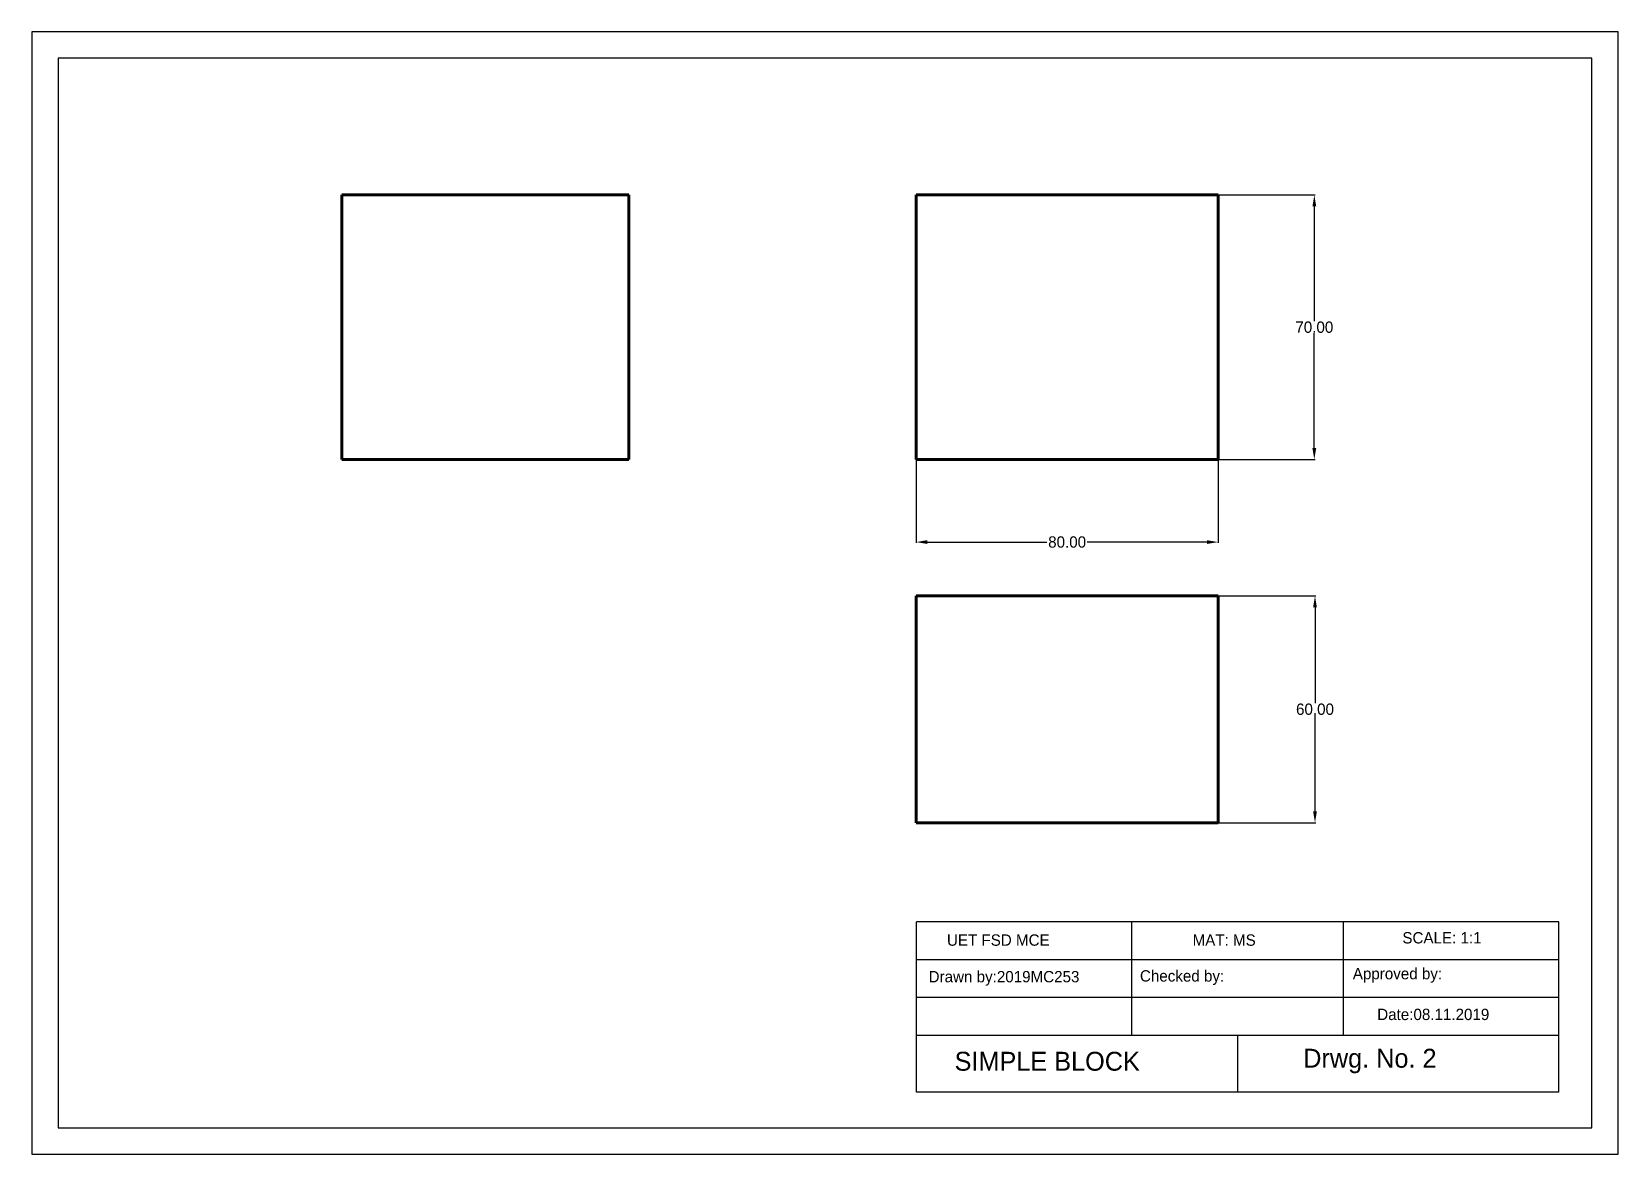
# Model space of a CAD drawing. Header units: millimetres. Extents: x 19 to 439, y 22 to 319.
import ezdxf

# ---------------------------------------------------------------- set-up
doc = ezdxf.new("R2010")
doc.units = ezdxf.units.MM
doc.header["$MEASUREMENT"] = 0
doc.dimstyles.get("Standard").update_dxf_attribs({"dimtxt": 0.18, "dimasz": 0.18, "dimexe": 0.18, "dimexo": 0.0625, "dimgap": 0.09, "dimtad": 0, "dimtih": 1, "dimtoh": 1, "dimdec": 4, "dimzin": 0, "dimdsep": 46, "dimtxsty": 'Standard', "dimcen": 0.09, "dimadec": 0, "dimazin": 0, "dimtfac": 1, "dimtdec": 4, "dimtofl": 0, "dimtmove": 0, "dimatfit": 3, "dimfxl": 1, "dimtolj": 1, "dimtzin": 0, "dimarcsym": 0})

# ---------------------------------------------------------------- blocks, each defined once
blk = doc.blocks.new('*D1')
at = {"color": 0, "lineweight": -2, "transparency": 16777216}
for p, q in [((332.85, 276.14), (358.4, 276.14)), ((358.22, 273.14), (358.22, 242.73)), ((358.22, 209.14), (358.22, 239.55)), ((332.85, 206.14), (358.4, 206.14))]:
    blk.add_line(p, q, dxfattribs=at)
at = {"color": 0, "transparency": 16777216}
for points in [[(357.72, 273.14), (358.72, 273.14), (358.22, 276.14)], [(357.72, 209.14), (358.72, 209.14), (358.22, 206.14)]]:
    blk.add_solid(points, dxfattribs=at)
at = {"layer": 'Defpoints', "color": 0, "transparency": 16777216}
for p in [(332.78, 276.14), (332.78, 206.14), (358.22, 206.14)]:
    blk.add_point(p, dxfattribs=at)
at = {"color": 0, "transparency": 16777216, "insert": (358.22, 241.14), "char_height": 3, "attachment_point": 5}
blk.add_mtext('\\A1;70.00', dxfattribs=at)
blk = doc.blocks.new('*D2')
at = {"color": 0, "lineweight": -2, "transparency": 16777216}
for p, q in [((332.85, 170.05), (358.58, 170.05)), ((358.4, 167.05), (358.4, 141.64)), ((358.4, 113.05), (358.4, 138.46)), ((332.85, 110.05), (358.58, 110.05))]:
    blk.add_line(p, q, dxfattribs=at)
at = {"color": 0, "transparency": 16777216}
for points in [[(357.9, 167.05), (358.9, 167.05), (358.4, 170.05)], [(357.9, 113.05), (358.9, 113.05), (358.4, 110.05)]]:
    blk.add_solid(points, dxfattribs=at)
at = {"layer": 'Defpoints', "color": 0, "transparency": 16777216}
for p in [(332.78, 170.05), (332.78, 110.05), (358.4, 110.05)]:
    blk.add_point(p, dxfattribs=at)
at = {"color": 0, "transparency": 16777216, "insert": (358.4, 140.05), "char_height": 3, "attachment_point": 5}
blk.add_mtext('\\A1;60.00', dxfattribs=at)
blk = doc.blocks.new('*D3')
at = {"color": 0, "lineweight": -2, "transparency": 16777216}
for p, q in [((252.78, 206.08), (252.78, 184.11)), ((332.78, 206.08), (332.78, 184.11)), ((255.78, 184.29), (287.44, 184.29)), ((329.78, 184.29), (298.12, 184.29))]:
    blk.add_line(p, q, dxfattribs=at)
at = {"color": 0, "transparency": 16777216}
for points in [[(255.78, 184.79), (255.78, 183.79), (252.78, 184.29)], [(329.78, 184.79), (329.78, 183.79), (332.78, 184.29)]]:
    blk.add_solid(points, dxfattribs=at)
at = {"layer": 'Defpoints', "color": 0, "transparency": 16777216}
for p in [(252.78, 206.14), (332.78, 206.14), (332.78, 184.29)]:
    blk.add_point(p, dxfattribs=at)
at = {"color": 0, "transparency": 16777216, "insert": (292.78, 184.29), "char_height": 3, "attachment_point": 5}
blk.add_mtext('\\A1;80.00', dxfattribs=at)

msp = doc.modelspace()

# ---------------------------------------------------------------- linework, layer by layer
at = {"linetype": 'Continuous', "lineweight": 60}
for p, q in [((100.784, 276.138), (100.784, 206.138)), ((100.784, 276.138), (176.784, 276.138)), ((176.784, 276.138), (176.784, 206.138)), ((176.784, 276.138), (176.784, 276.138)), ((252.784, 276.138), (332.784, 276.138)), ((252.784, 276.138), (252.784, 206.138)), ((332.784, 276.138), (332.784, 206.138)), ((176.784, 206.138), (100.784, 206.138)), ((252.784, 206.138), (332.784, 206.138)), ((252.784, 170.049), (332.784, 170.049)), ((252.784, 170.049), (252.784, 110.049)), ((332.784, 170.049), (332.784, 110.049)), ((252.784, 110.049), (332.784, 110.049))]:
    msp.add_line(p, q, dxfattribs=at)
for p, q in [((252.784, 206.138), (332.784, 206.138)), ((252.784, 206.138), (332.784, 206.138)), ((252.931, 38.769), (252.931, 83.769)), ((422.931, 83.769), (252.931, 83.769)), ((309.931, 53.769), (309.931, 83.769)), ((365.931, 53.769), (365.931, 83.769)), ((422.931, 38.769), (422.931, 83.769)), ((422.931, 73.769), (252.931, 73.769)), ((422.931, 63.769), (252.931, 63.769)), ((422.931, 53.769), (252.931, 53.769)), ((337.931, 38.769), (337.931, 53.769)), ((422.931, 38.769), (252.931, 38.769)), ((252.931, 38.769), (252.931, 38.769))]:
    msp.add_line(p, q)
for points in [[(18.682, 22.317), (438.682, 22.317), (438.682, 319.317), (18.682, 319.317)], [(25.682, 29.317), (431.682, 29.317), (431.682, 312.317), (25.682, 312.317)]]:
    msp.add_lwpolyline(points, close=True)

# ---------------------------------------------------------------- texts
at = {"attachment_point": 1}
for s, insert, char_height, width in [('UET FSD MCE', (260.964, 80.486), 3, 57), ('MAT: MS', (325.995, 80.486), 3, 56), ('SCALE: 1:1', (381.533, 81.091), 3, 57), ('Approved by:', (368.406, 71.61), 3, 57), ('Drawn by:2019MC253', (256.117, 70.803), 3, 57), ('Checked by:', (312.059, 71.004), 3, 56), ('SIMPLE BLOCK', (262.984, 49.42), 5, 85), ('Drwg. No. 2', (355.278, 50.227), 5, 85)]:
    msp.add_mtext(s, dxfattribs=dict(at, insert=insert, char_height=char_height, width=width))
at = {"linetype": 'Continuous', "insert": (374.873, 60.823), "char_height": 3, "width": 57, "attachment_point": 1}
msp.add_mtext('Date:08.11.2019', dxfattribs=at)

# ---------------------------------------------------------------- dimensions: what is measured, and where the dimension line sits
for base, p1, p2, picture, middle in [((358.225, 206.138), (332.784, 276.138), (332.784, 206.138), '*D1', (358.225, 241.138)), ((358.405, 110.049), (332.784, 170.049), (332.784, 110.049), '*D2', (358.405, 140.049))]:
    dim = msp.add_linear_dim(base=base, p1=p1, p2=p2, angle=90, dimstyle='Standard', override={"dimtxt": 3, "dimasz": 3, "dimdec": 2})
    dim.commit()
    dim.dimension.update_dxf_attribs({"geometry": picture, "text_midpoint": middle})
dim = msp.add_linear_dim(base=(332.784, 184.291), p1=(252.784, 206.138), p2=(332.784, 206.138), dimstyle='Standard', override={"dimtxt": 3, "dimasz": 3, "dimdec": 2})
dim.commit()
dim.dimension.update_dxf_attribs({"geometry": '*D3', "text_midpoint": (292.784, 184.291)})

doc.saveas('drawing.dxf')
